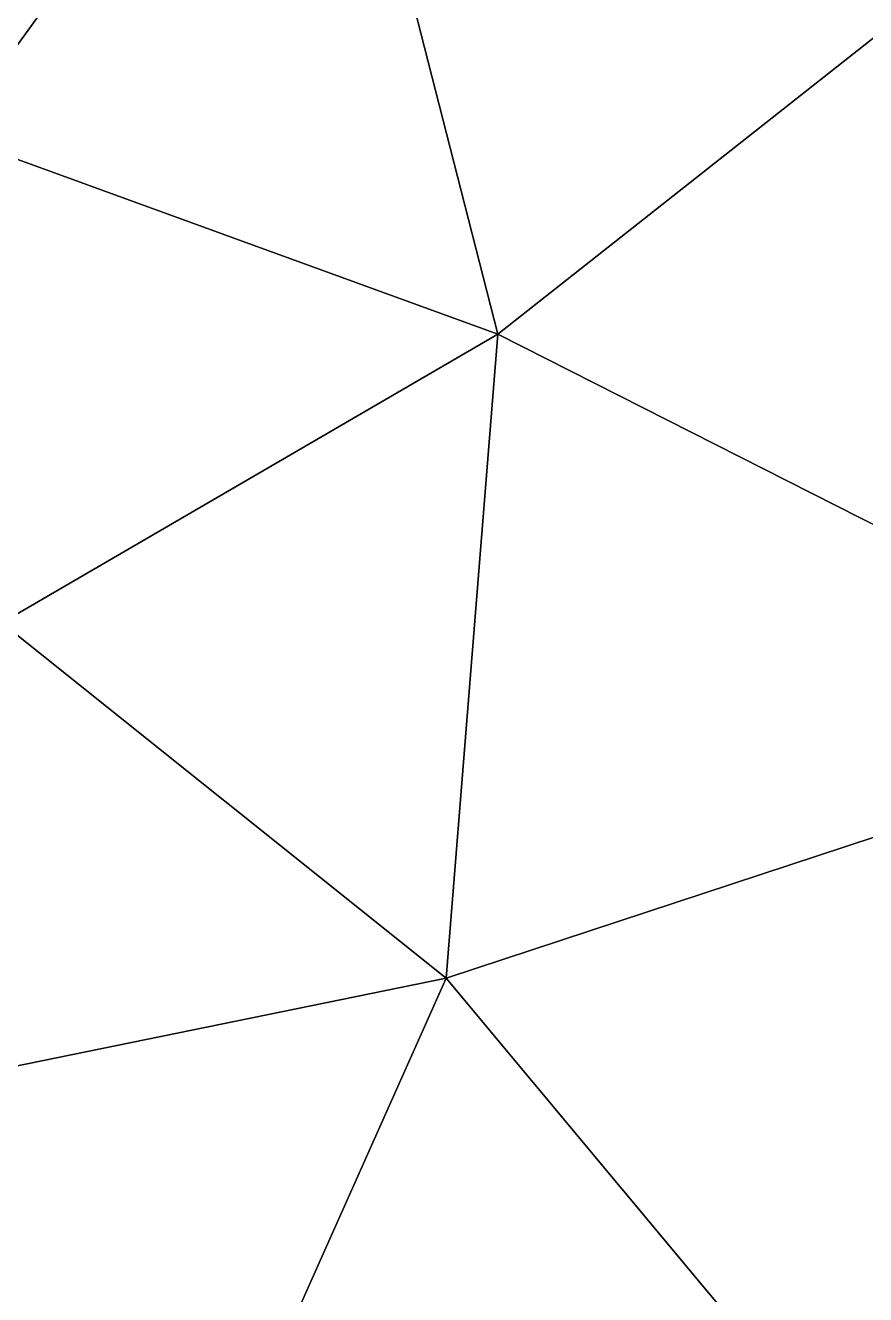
# Model space of a CAD drawing. Header units: metres. Extents: x 0 to 72, y -280 to 0.
# Drawn here: x 23.75 to 36.73, y -69.41 to -49.82 of the extents above; entities that cross this region are included whole.
import ezdxf

# ---------------------------------------------------------------- set-up
doc = ezdxf.new("R2010")
doc.units = ezdxf.units.M

msp = doc.modelspace()

# ---------------------------------------------------------------- linework, layer by layer
at = {"layer": 'layer', "color": 0}
for points in [[(28.272, -43.7156), (19.6544, -45.5868), (22.613, -51.5174)], [(31.0497, -54.5829), (28.272, -43.7156), (22.613, -51.5174)], [(39.1607, -48.1878), (28.272, -43.7156), (31.0497, -54.5829)], [(39.1607, -48.1878), (31.0497, -54.5829), (42.6302, -60.4534)], [(31.0497, -54.5829), (22.613, -51.5174), (23.3865, -59.04)], [(31.0497, -54.5829), (23.3865, -59.04), (30.2529, -64.5262)], [(42.6302, -60.4534), (31.0497, -54.5829), (30.2529, -64.5262)], [(30.2529, -64.5262), (23.3865, -59.04), (21.6855, -66.2791)], [(37.0224, -72.6473), (42.6302, -60.4534), (30.2529, -64.5262)], [(25.9677, -74.1256), (30.2529, -64.5262), (21.6855, -66.2791)], [(37.0224, -72.6473), (30.2529, -64.5262), (25.9677, -74.1256)], [(25.9677, -74.1256), (21.6855, -66.2791), (18.3676, -71.8791)]]:
    msp.add_3dface(points, dxfattribs=at)

doc.saveas('drawing.dxf')
